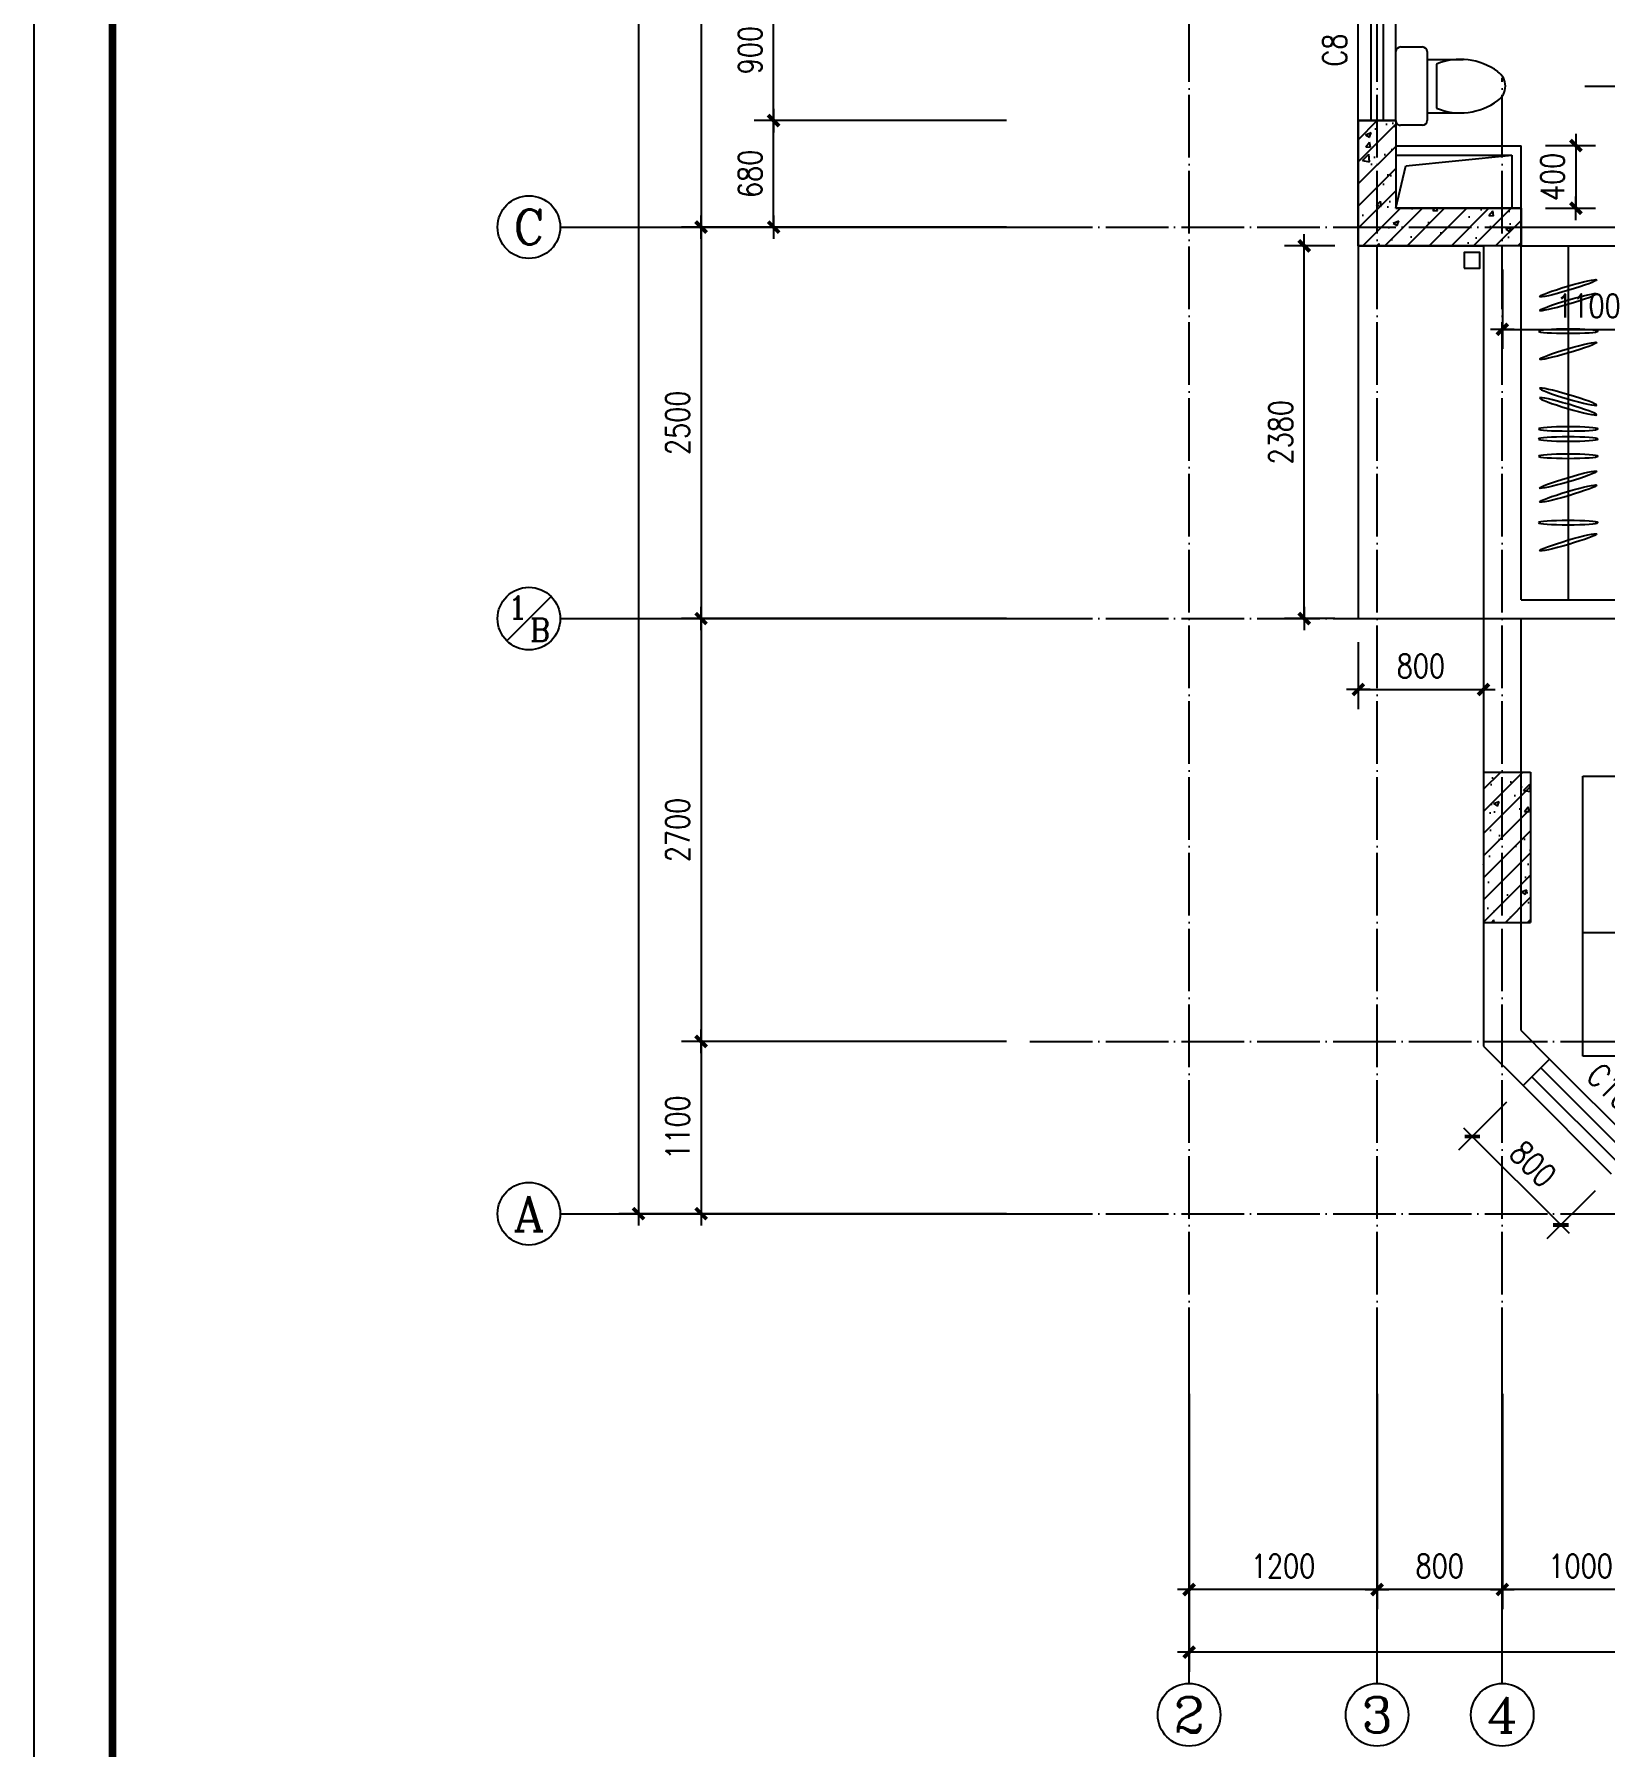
# Model space of a CAD drawing. Extents: x 12400 to 217743, y 90685 to 209848.
# Drawn here: x 110224 to 120252, y 100669 to 111604 of the extents above; entities that cross this region are included whole.
import ezdxf
from ezdxf.enums import TextEntityAlignment as Align

# ---------------------------------------------------------------- set-up
doc = ezdxf.new("R2010")
doc.units = 0
doc.header["$LTSCALE"] = 200
doc.linetypes.add('DOTE', pattern=[2.42, 2, -0.2, 0.02, -0.2])
doc.layers.get('0').update_dxf_attribs({"linetype": 'CONTINUOUS'})
doc.layers.get('DEFPOINTS').update_dxf_attribs({"linetype": 'CONTINUOUS'})
for name, color, linetype in [('AXIS', 3, 'CONTINUOUS'), ('AXIS_TEXT', 7, 'CONTINUOUS'), ('COLUMN', 4, 'CONTINUOUS'), ('DOTE', 1, 'DOTE'), ('F', 8, 'CONTINUOUS'), ('HATCH', 8, 'CONTINUOUS'), ('LVTRY', 6, 'CONTINUOUS'), ('PUB_DIM', 3, 'CONTINUOUS'), ('PUB_TITLE', 143, 'CONTINUOUS'), ('TOILET', 8, 'CONTINUOUS'), ('WALL', 4, 'CONTINUOUS'), ('WINDOW', 2, 'CONTINUOUS'), ('家具', 8, 'CONTINUOUS')]:
    doc.layers.add(name, color=color, linetype=linetype)
doc.styles.add('_SIMPLEX', font='SIMPLEX.shx', dxfattribs={"width": 0.8, "bigfont": 'hztxt.shx'})
doc.styles.add('COMPLEX', font='COMPLEX')
doc.styles.add('DIM_FONT', font='SIMPLEX', dxfattribs={"width": 0.8})
doc.styles.add('SIMPLEX', font='SIMPLEX.SHX')
doc.dimstyles.new('DIMN50', dxfattribs={"dimscale": 0.5, "dimtxt": 300, "dimasz": 1, "dimexe": 250, "dimexo": 300, "dimgap": 150, "dimtad": 1, "dimdec": 0, "dimzin": 0, "dimdsep": 46, "dimtxsty": 'DIM_FONT', "dimblk": '_DIMX', "dimblk1": 'DOTSMALL', "dimblk2": 'DOTSMALL', "dimcen": 2.5, "dimclrt": 7, "dimadec": 0, "dimazin": 0, "dimtfac": 1, "dimtdec": 0, "dimtix": 1, "dimtmove": 2, "dimatfit": 3, "dimldrblk": '_DIMX', "dimfxl": 0, "dimtolj": 1, "dimtzin": 0, "dimarcsym": 0})

# ---------------------------------------------------------------- blocks, each defined once
blk = doc.blocks.new('_DIMX')
blk.add_line((-150, 0), (150, 0))
at = {"const_width": 50}
blk.add_lwpolyline([(-70, -70), (70, 70)], dxfattribs=at)
blk = doc.blocks.new('*D1407')
at = {"layer": 'AXIS', "color": 0, "lineweight": -2}
for p, q in [((116431, 124773), (113957, 124773)), ((114082, 124772), (114082, 104073)), ((116431, 104073), (113957, 104073))]:
    blk.add_line(p, q, dxfattribs=at)
at = {"layer": 'DEFPOINTS', "color": 0}
for p in [(116581, 124773), (114082, 104073), (116581, 104073)]:
    blk.add_point(p, dxfattribs=at)
at = {"layer": 'AXIS', "color": 0, "lineweight": -2, "xscale": 0.5, "yscale": 0.5, "zscale": 0.5}
for p, rotation in [((114082, 124773), 90), ((114082, 104073), 270)]:
    blk.add_blockref('_DIMX', p, dxfattribs=dict(at, rotation=rotation))
at = {"layer": 'AXIS', "color": 7, "insert": (113932, 114423), "char_height": 150, "attachment_point": 5, "rotation": 90, "style": 'DIM_FONT'}
blk.add_mtext('\\A1;20700', dxfattribs=at)
blk = doc.blocks.new('_DOTSMALL')
at = {"color": 0, "linetype": 'ByBlock', "const_width": 0.5}
blk.add_lwpolyline([(-0.0625, 0, 1), (0.0625, 0, 1)], format="xyb", close=True, dxfattribs=at)
blk = doc.blocks.new('_AXISO')
blk.add_circle((0, 0), 0.5)
at = {"layer": 'AXIS_TEXT', "style": 'COMPLEX', "width": 1.041667}
blk.add_attdef('A', text='', height=0.56, dxfattribs=at).set_placement((-0.25, -0.28), (0.25, -0.28), align=Align.FIT)
blk = doc.blocks.new('*D1411')
at = {"layer": 'AXIS', "color": 0, "lineweight": -2}
for p, q in [((118798, 102923), (118798, 101548)), ((119598, 102923), (119598, 101548)), ((119597, 101673), (118798, 101673))]:
    blk.add_line(p, q, dxfattribs=at)
at = {"layer": 'DEFPOINTS', "color": 0}
for p in [(118798, 103073), (119598, 103073), (118798, 101673)]:
    blk.add_point(p, dxfattribs=at)
at = {"layer": 'AXIS', "color": 0, "lineweight": -2, "xscale": 0.5, "yscale": 0.5, "zscale": 0.5, "rotation": 180}
blk.add_blockref('_DIMX', (118798, 101673), dxfattribs=at)
at = {"layer": 'AXIS', "color": 0, "lineweight": -2, "xscale": 0.5, "yscale": 0.5, "zscale": 0.5}
blk.add_blockref('_DIMX', (119598, 101673), dxfattribs=at)
at = {"layer": 'AXIS', "color": 7, "insert": (119198, 101823), "char_height": 150, "attachment_point": 5, "style": 'DIM_FONT'}
blk.add_mtext('\\A1;800', dxfattribs=at)
blk = doc.blocks.new('*D1412')
at = {"layer": 'AXIS', "color": 0, "lineweight": -2}
for p, q in [((117598, 102923), (117598, 101148)), ((130498, 102923), (130498, 101148)), ((130497, 101273), (117598, 101273))]:
    blk.add_line(p, q, dxfattribs=at)
at = {"layer": 'DEFPOINTS', "color": 0}
for p in [(117598, 103073), (130498, 103073), (117598, 101273)]:
    blk.add_point(p, dxfattribs=at)
at = {"layer": 'AXIS', "color": 0, "lineweight": -2, "xscale": 0.5, "yscale": 0.5, "zscale": 0.5, "rotation": 180}
blk.add_blockref('_DIMX', (117598, 101273), dxfattribs=at)
at = {"layer": 'AXIS', "color": 0, "lineweight": -2, "xscale": 0.5, "yscale": 0.5, "zscale": 0.5}
blk.add_blockref('_DIMX', (130498, 101273), dxfattribs=at)
at = {"layer": 'AXIS', "color": 7, "insert": (124048, 101423), "char_height": 150, "attachment_point": 5, "style": 'DIM_FONT'}
blk.add_mtext('\\A1;12900', dxfattribs=at)
blk = doc.blocks.new('*D1424')
at = {"layer": 'AXIS', "color": 0, "lineweight": -2}
for p, q in [((116431, 114273), (114357, 114273)), ((114482, 114272), (114482, 110373)), ((116431, 110373), (114357, 110373))]:
    blk.add_line(p, q, dxfattribs=at)
at = {"layer": 'DEFPOINTS', "color": 0}
for p in [(116581, 114273), (114482, 110373), (116581, 110373)]:
    blk.add_point(p, dxfattribs=at)
at = {"layer": 'AXIS', "color": 0, "lineweight": -2, "xscale": 0.5, "yscale": 0.5, "zscale": 0.5}
for p, rotation in [((114482, 114273), 90), ((114482, 110373), 270)]:
    blk.add_blockref('_DIMX', p, dxfattribs=dict(at, rotation=rotation))
at = {"layer": 'AXIS', "color": 7, "insert": (114332, 112323), "char_height": 150, "attachment_point": 5, "rotation": 90, "style": 'DIM_FONT'}
blk.add_mtext('\\A1;3900', dxfattribs=at)
blk = doc.blocks.new('*D1425')
at = {"layer": 'AXIS', "color": 0, "lineweight": -2}
for p, q in [((116431, 107873), (114357, 107873)), ((114482, 107872), (114482, 105173)), ((116431, 105173), (114357, 105173))]:
    blk.add_line(p, q, dxfattribs=at)
at = {"layer": 'DEFPOINTS', "color": 0}
for p in [(116581, 107873), (114482, 105173), (116581, 105173)]:
    blk.add_point(p, dxfattribs=at)
at = {"layer": 'AXIS', "color": 0, "lineweight": -2, "xscale": 0.5, "yscale": 0.5, "zscale": 0.5}
for p, rotation in [((114482, 107873), 90), ((114482, 105173), 270)]:
    blk.add_blockref('_DIMX', p, dxfattribs=dict(at, rotation=rotation))
at = {"layer": 'AXIS', "color": 7, "insert": (114332, 106523), "char_height": 150, "attachment_point": 5, "rotation": 90, "style": 'DIM_FONT'}
blk.add_mtext('\\A1;2700', dxfattribs=at)
blk = doc.blocks.new('*D1432')
at = {"layer": 'AXIS', "color": 0, "lineweight": -2}
for p, q in [((116431, 110373), (114357, 110373)), ((114482, 110372), (114482, 107873)), ((116431, 107873), (114357, 107873))]:
    blk.add_line(p, q, dxfattribs=at)
at = {"layer": 'DEFPOINTS', "color": 0}
for p in [(116581, 110373), (114482, 107873), (116581, 107873)]:
    blk.add_point(p, dxfattribs=at)
at = {"layer": 'AXIS', "color": 0, "lineweight": -2, "xscale": 0.5, "yscale": 0.5, "zscale": 0.5}
for p, rotation in [((114482, 110373), 90), ((114482, 107873), 270)]:
    blk.add_blockref('_DIMX', p, dxfattribs=dict(at, rotation=rotation))
at = {"layer": 'AXIS', "color": 7, "insert": (114332, 109123), "char_height": 150, "attachment_point": 5, "rotation": 90, "style": 'DIM_FONT'}
blk.add_mtext('\\A1;2500', dxfattribs=at)
blk = doc.blocks.new('*D1433')
at = {"layer": 'AXIS', "color": 0, "lineweight": -2}
for p, q in [((119598, 102923), (119598, 101548)), ((120598, 102923), (120598, 101548)), ((120597, 101673), (119598, 101673))]:
    blk.add_line(p, q, dxfattribs=at)
at = {"layer": 'DEFPOINTS', "color": 0}
for p in [(119598, 103073), (120598, 103073), (119598, 101673)]:
    blk.add_point(p, dxfattribs=at)
at = {"layer": 'AXIS', "color": 0, "lineweight": -2, "xscale": 0.5, "yscale": 0.5, "zscale": 0.5, "rotation": 180}
blk.add_blockref('_DIMX', (119598, 101673), dxfattribs=at)
at = {"layer": 'AXIS', "color": 0, "lineweight": -2, "xscale": 0.5, "yscale": 0.5, "zscale": 0.5}
blk.add_blockref('_DIMX', (120598, 101673), dxfattribs=at)
at = {"layer": 'AXIS', "color": 7, "insert": (120098, 101823), "char_height": 150, "attachment_point": 5, "style": 'DIM_FONT'}
blk.add_mtext('\\A1;1000', dxfattribs=at)
blk = doc.blocks.new('*D1435')
at = {"layer": 'AXIS', "color": 0, "lineweight": -2}
for p, q in [((116431, 105173), (114357, 105173)), ((114482, 105172), (114482, 104073)), ((116431, 104073), (114357, 104073))]:
    blk.add_line(p, q, dxfattribs=at)
at = {"layer": 'DEFPOINTS', "color": 0}
for p in [(116581, 105173), (114482, 104073), (116581, 104073)]:
    blk.add_point(p, dxfattribs=at)
at = {"layer": 'AXIS', "color": 0, "lineweight": -2, "xscale": 0.5, "yscale": 0.5, "zscale": 0.5}
for p, rotation in [((114482, 105173), 90), ((114482, 104073), 270)]:
    blk.add_blockref('_DIMX', p, dxfattribs=dict(at, rotation=rotation))
at = {"layer": 'AXIS', "color": 7, "insert": (114332, 104623), "char_height": 150, "attachment_point": 5, "rotation": 90, "style": 'DIM_FONT'}
blk.add_mtext('\\A1;1100', dxfattribs=at)
blk = doc.blocks.new('*D1437')
at = {"layer": 'AXIS', "color": 0, "lineweight": -2}
for p, q in [((117598, 102923), (117598, 101548)), ((118798, 102923), (118798, 101548)), ((118797, 101673), (117598, 101673))]:
    blk.add_line(p, q, dxfattribs=at)
at = {"layer": 'DEFPOINTS', "color": 0}
for p in [(117598, 103073), (118798, 103073), (117598, 101673)]:
    blk.add_point(p, dxfattribs=at)
at = {"layer": 'AXIS', "color": 0, "lineweight": -2, "xscale": 0.5, "yscale": 0.5, "zscale": 0.5, "rotation": 180}
blk.add_blockref('_DIMX', (117598, 101673), dxfattribs=at)
at = {"layer": 'AXIS', "color": 0, "lineweight": -2, "xscale": 0.5, "yscale": 0.5, "zscale": 0.5}
blk.add_blockref('_DIMX', (118798, 101673), dxfattribs=at)
at = {"layer": 'AXIS', "color": 7, "insert": (118198, 101823), "char_height": 150, "attachment_point": 5, "style": 'DIM_FONT'}
blk.add_mtext('\\A1;1200', dxfattribs=at)
blk = doc.blocks.new('A$C570242E4')
at = {"layer": 'F', "color": 8}
for p, q in [((349, 2297), (349, 1972)), ((367, 2297), (367, 1972)), ((773, 2324), (376, 2324)), ((773, 2306), (376, 2306)), ((621, 2356), (529, 2356)), ((620, 2346), (529, 2346)), ((620, 2334), (529, 2334)), ((575, 2324), (575, 2367)), ((782, 1972), (782, 2297)), ((800, 1972), (800, 2297)), ((1252, 2297), (1252, 1972)), ((1270, 2297), (1270, 1972)), ((1676, 2324), (1279, 2324)), ((1676, 2306), (1279, 2306)), ((1524, 2356), (1432, 2356)), ((1523, 2346), (1432, 2346)), ((1523, 2334), (1432, 2334)), ((1478, 2324), (1478, 2367)), ((1685, 1972), (1685, 2297)), ((1704, 1972), (1704, 2297)), ((284, 2249), (284, 1978)), ((320, 2258), (293, 2258)), ((329, 1978), (329, 2249)), ((329, 2246), (348, 2223)), ((820, 2246), (801, 2223)), ((820, 1978), (820, 2249)), ((829, 2258), (856, 2258)), ((865, 2249), (865, 1978)), ((1187, 2249), (1187, 1978)), ((1223, 2258), (1196, 2258)), ((1232, 1978), (1232, 2249)), ((1232, 2246), (1251, 2223)), ((1723, 2246), (1704, 2223)), ((1723, 1978), (1723, 2249)), ((1732, 2258), (1759, 2258)), ((1768, 2249), (1768, 1978)), ((293, 1969), (320, 1969)), ((329, 1980), (348, 2012)), ((820, 1980), (801, 2012)), ((856, 1969), (829, 1969)), ((1196, 1969), (1223, 1969)), ((1232, 1980), (1251, 2012)), ((1723, 1980), (1704, 2012)), ((1759, 1969), (1732, 1969)), ((376, 1963), (773, 1963)), ((376, 1945), (773, 1945)), ((1279, 1963), (1676, 1963)), ((1279, 1945), (1676, 1945)), ((0, 21), (0, 1809)), ((0, 1809), (2000, 1809)), ((2000, 1809), (2000, 809)), ((491, 809), (0, 809)), ((2000, 809), (491, 809)), ((491, 809), (491, 21)), ((491, 21), (0, 21))]:
    blk.add_line(p, q, dxfattribs=at)
at = {"layer": 'F', "color": 8, "linetype": 'Continuous'}
for p, q in [((892, 575), (897, 584)), ((897, 584), (909, 592)), ((909, 592), (929, 600)), ((929, 600), (957, 607)), ((957, 607), (991, 613)), ((991, 613), (1030, 618)), ((1030, 618), (1073, 622)), ((1073, 622), (1120, 624)), ((1120, 624), (1167, 625)), ((1167, 625), (1215, 624)), ((1215, 624), (1262, 622)), ((1262, 622), (1305, 618)), ((1305, 618), (1344, 613)), ((1344, 613), (1378, 607)), ((1378, 607), (1406, 600)), ((1406, 600), (1378, 607)), ((1406, 600), (1426, 592)), ((1426, 592), (1406, 600)), ((1426, 592), (1438, 584)), ((1438, 584), (1442, 575)), ((856, 147), (845, 481)), ((1490, 485), (1479, 147)), ((897, 83), (892, 100)), ((909, 66), (897, 83)), ((929, 50), (909, 66)), ((957, 36), (929, 50)), ((991, 23), (957, 36)), ((1030, 13), (991, 23)), ((1073, 6), (1030, 13)), ((1120, 2), (1073, 6)), ((1167, 0), (1120, 2)), ((1215, 2), (1167, 0)), ((1262, 6), (1215, 2)), ((1305, 13), (1262, 6)), ((1344, 23), (1305, 13)), ((1378, 36), (1344, 23)), ((1406, 50), (1378, 36)), ((1426, 66), (1406, 50)), ((1438, 83), (1426, 66)), ((1442, 100), (1438, 83))]:
    blk.add_line(p, q, dxfattribs=at)
at = {"layer": 'F', "color": 8}
for centre, radius, start, end in [((577, 1931), 480, 66.5531, 114.9844), ((1480, 1931), 480, 66.5531, 114.9844), ((376, 2297), 27.1, 90, 180), ((376, 2297), 9.04, 90, 180), ((396, 2359), 22.7, 162.1953, 282.3742), ((579, 1857), 512, 70.4914, 110.3763), ((749, 2361), 21.7, 271.9354, 27.5327), ((773, 2297), 27.1, 0, 90), ((773, 2297), 9.04, 0, 90), ((1279, 2297), 27.1, 90, 180), ((1279, 2297), 9.04, 90, 180), ((1299, 2359), 22.7, 162.1953, 282.3742), ((1482, 1857), 512, 70.4914, 110.3763), ((1652, 2361), 21.7, 271.9354, 27.5327), ((1676, 2297), 27.1, 0, 90), ((1676, 2297), 9.04, 0, 90), ((293, 2249), 9.04, 90, 180), ((320, 2249), 9.04, 0, 90), ((829, 2249), 9.04, 90, 180), ((856, 2249), 9.04, 0, 90), ((1196, 2249), 9.04, 90, 180), ((1223, 2249), 9.04, 0, 90), ((1732, 2249), 9.04, 90, 180), ((1759, 2249), 9.04, 0, 90), ((293, 1978), 9.04, 180, 270), ((320, 1978), 9.04, 270, 360), ((376, 1972), 27.1, 180, 270), ((376, 1972), 9.04, 180, 270), ((773, 1972), 9.04, 270, 360), ((773, 1972), 27.1, 270, 360), ((829, 1978), 9.04, 180, 270), ((856, 1978), 9.04, 270, 360), ((1196, 1978), 9.04, 180, 270), ((1223, 1978), 9.04, 270, 360), ((1279, 1972), 27.1, 180, 270), ((1279, 1972), 9.04, 180, 270), ((1676, 1972), 9.04, 270, 0), ((1676, 1972), 27.1, 270, 0), ((1732, 1978), 9.04, 180, 270), ((1759, 1978), 9.04, 270, 360), ((-112, 345), 1030, 346.2775, 11.4144), ((2447, 345), 1030, 168.5856, 193.7225)]:
    blk.add_arc(centre, radius, start, end, dxfattribs=at)
at = {"layer": 'F', "color": 8, "linetype": 'Continuous'}
for centre, radius, start, end in [((910, 485), 64.9, 100.9089, 183.686), ((-195, 337), 1113, 10.9415, 12.3195), ((2530, 337), 1113, 167.6805, 169.0585), ((1425, 485), 64.9, 0.0699, 79.0911), ((897, 141), 41.7, 172.7634, 263.3466), ((1008, 105), 115, 124.444, 182.4245), ((1167, 1200), 1025, 257.3196, 282.6804), ((1327, 105), 115, 357.5755, 55.556), ((1438, 141), 41.7, 276.6534, 7.2366)]:
    blk.add_arc(centre, radius, start, end, dxfattribs=at)
blk = doc.blocks.new('_WBLK')
for p, q in [((-0.5, 0.5), (0.5, 0.5)), ((0.5, 0.167), (-0.5, 0.167)), ((0.5, -0.167), (-0.5, -0.167)), ((-0.5, -0.5), (0.5, -0.5))]:
    blk.add_line(p, q)
at = {"style": 'SIMPLEX', "flags": 9}
blk.add_attdef('A', text='', height=1, dxfattribs=at).set_placement((0, 1.5), align=Align.MIDDLE)
blk = doc.blocks.new('M_E24TTP')
at = {"layer": 'TOILET', "color": 7}
for p, q in [((-170, 200), (-170, 430)), ((170, 200), (170, 430)), ((-140, 260), (140, 260)), ((-250, 30), (-250, 170)), ((-220, 200), (220, 200)), ((250, 170), (250, 30)), ((220, 0), (-220, 0))]:
    blk.add_line(p, q, dxfattribs=at)
for centre, radius, start, end in [((0, 590), 110, 33.4509, 146.5491), ((227, 413), 398, 143.3619, 202.5495), ((-227, 413), 398, 337.4505, 36.6381), ((-220, 170), 30, 90, 180), ((220, 170), 30, 0, 90), ((-220, 30), 30, 180, 270), ((220, 30), 30, 270, 0)]:
    blk.add_arc(centre, radius, start, end, dxfattribs=at)
at = {"style": 'DIM_FONT', "width": 0.8, "flags": 9}
for tag in ['XSIZE', 'YSIZE']:
    blk.add_attdef(tag, (0, 0), '', height=0.5, dxfattribs=at)
blk = doc.blocks.new('*D1616')
at = {"layer": 'DEFPOINTS', "color": 0}
for p in [(119730, 104891), (119406, 104566), (120296, 104325)]:
    blk.add_point(p, dxfattribs=at)
at = {"layer": 'PUB_DIM', "color": 0, "lineweight": -2}
for p, q in [((119624, 104785), (119317, 104478)), ((119971, 104001), (119406, 104566)), ((120190, 104219), (119883, 103912))]:
    blk.add_line(p, q, dxfattribs=at)
at = {"layer": 'PUB_DIM', "color": 0, "lineweight": -2, "xscale": 0.5, "yscale": 0.5, "zscale": 0.5}
for p, rotation in [((119406, 104566), 134.9999999999985), ((119971, 104001), 314.9999999999985)]:
    blk.add_blockref('_DIMX', p, dxfattribs=dict(at, rotation=rotation))
at = {"layer": 'PUB_DIM', "color": 7, "insert": (119794, 104390), "char_height": 150, "attachment_point": 5, "rotation": 315, "style": 'DIM_FONT'}
blk.add_mtext('\\A1;800', dxfattribs=at)
blk = doc.blocks.new('*D1618')
at = {"layer": 'AXIS', "color": 0, "lineweight": -2}
for p, q in [((116431, 111053), (114820, 111053)), ((114945, 110373), (114945, 111052)), ((116431, 110373), (114820, 110373))]:
    blk.add_line(p, q, dxfattribs=at)
at = {"layer": 'DEFPOINTS', "color": 0}
for p in [(114945, 111053), (116581, 111053), (116581, 110373)]:
    blk.add_point(p, dxfattribs=at)
at = {"layer": 'AXIS', "color": 0, "lineweight": -2, "xscale": 0.5, "yscale": 0.5, "zscale": 0.5}
for p, rotation in [((114945, 111053), 90), ((114945, 110373), 270)]:
    blk.add_blockref('_DIMX', p, dxfattribs=dict(at, rotation=rotation))
at = {"layer": 'AXIS', "color": 7, "insert": (114795, 110713), "char_height": 150, "attachment_point": 5, "rotation": 90, "style": 'DIM_FONT'}
blk.add_mtext('\\A1;680', dxfattribs=at)
blk = doc.blocks.new('*D1619')
at = {"layer": 'AXIS', "color": 0, "lineweight": -2}
for p, q in [((116431, 111953), (114820, 111953)), ((114945, 111053), (114945, 111952)), ((116431, 111053), (114820, 111053))]:
    blk.add_line(p, q, dxfattribs=at)
at = {"layer": 'DEFPOINTS', "color": 0}
for p in [(114945, 111953), (116581, 111953), (116581, 111053)]:
    blk.add_point(p, dxfattribs=at)
at = {"layer": 'AXIS', "color": 0, "lineweight": -2, "xscale": 0.5, "yscale": 0.5, "zscale": 0.5}
for p, rotation in [((114945, 111953), 90), ((114945, 111053), 270)]:
    blk.add_blockref('_DIMX', p, dxfattribs=dict(at, rotation=rotation))
at = {"layer": 'AXIS', "color": 7, "insert": (114795, 111503), "char_height": 150, "attachment_point": 5, "rotation": 90, "style": 'DIM_FONT'}
blk.add_mtext('\\A1;900', dxfattribs=at)
blk = doc.blocks.new('*D1786')
at = {"layer": 'DEFPOINTS', "color": 0}
for p in [(119598, 110253), (120698, 110253), (120698, 109720)]:
    blk.add_point(p, dxfattribs=at)
at = {"layer": 'PUB_DIM', "color": 0, "lineweight": -2}
for p, q in [((119598, 110103), (119598, 109595)), ((120698, 110103), (120698, 109595)), ((119598, 109720), (120697, 109720))]:
    blk.add_line(p, q, dxfattribs=at)
at = {"layer": 'PUB_DIM', "color": 0, "lineweight": -2, "xscale": 0.5, "yscale": 0.5, "zscale": 0.5, "rotation": 180}
blk.add_blockref('_DIMX', (119598, 109720), dxfattribs=at)
at = {"layer": 'PUB_DIM', "color": 0, "lineweight": -2, "xscale": 0.5, "yscale": 0.5, "zscale": 0.5}
blk.add_blockref('_DIMX', (120698, 109720), dxfattribs=at)
at = {"layer": 'PUB_DIM', "color": 7, "insert": (120148, 109870), "char_height": 150, "attachment_point": 5, "style": 'DIM_FONT'}
blk.add_mtext('\\A1;1100', dxfattribs=at)
blk = doc.blocks.new('*D1810')
at = {"layer": 'DEFPOINTS', "color": 0}
for p in [(119724, 110893), (119724, 110493), (120068, 110493)]:
    blk.add_point(p, dxfattribs=at)
at = {"layer": 'PUB_DIM', "color": 0, "lineweight": -2}
for p, q in [((119874, 110893), (120193, 110893)), ((120068, 110893), (120068, 110894)), ((120068, 110893), (120068, 110493)), ((119874, 110493), (120193, 110493)), ((120068, 110492), (120068, 110492))]:
    blk.add_line(p, q, dxfattribs=at)
at = {"layer": 'PUB_DIM', "color": 0, "lineweight": -2, "xscale": 0.5, "yscale": 0.5, "zscale": 0.5}
for p, rotation in [((120068, 110893), 270), ((120068, 110493), 90)]:
    blk.add_blockref('_DIMX', p, dxfattribs=dict(at, rotation=rotation))
at = {"layer": 'PUB_DIM', "color": 7, "insert": (119918, 110693), "char_height": 150, "attachment_point": 5, "rotation": 90, "style": 'DIM_FONT'}
blk.add_mtext('\\A1;400', dxfattribs=at)
blk = doc.blocks.new('*D1812')
at = {"layer": 'DEFPOINTS', "color": 0}
for p in [(120213, 112773), (119974, 111273), (120458, 111273)]:
    blk.add_point(p, dxfattribs=at)
at = {"layer": 'PUB_DIM', "color": 0, "lineweight": -2}
for p, q in [((120363, 112773), (120583, 112773)), ((120458, 112772), (120458, 111274)), ((120124, 111273), (120583, 111273))]:
    blk.add_line(p, q, dxfattribs=at)
at = {"layer": 'PUB_DIM', "color": 0, "lineweight": -2, "xscale": 0.5, "yscale": 0.5, "zscale": 0.5}
for p, rotation in [((120458, 112773), 90), ((120458, 111273), 270)]:
    blk.add_blockref('_DIMX', p, dxfattribs=dict(at, rotation=rotation))
at = {"layer": 'PUB_DIM', "color": 7, "insert": (120308, 112023), "char_height": 150, "attachment_point": 5, "rotation": 90, "style": 'DIM_FONT'}
blk.add_mtext('\\A1;1500', dxfattribs=at)
blk = doc.blocks.new('_AXIST')
blk.add_line((-0.354, -0.354), (0.354, 0.354))
at = {"layer": 'AXIS_TEXT', "style": 'COMPLEX', "width": 1.041667}
for p, p2 in [((-0.343, -0.002), (-0.017, -0.002)), ((0.017, -0.362), (0.343, -0.362))]:
    blk.add_attdef('A', text='', height=0.364, dxfattribs=at).set_placement(p, p2, align=Align.FIT)
blk = doc.blocks.new('*D1952')
at = {"layer": 'DEFPOINTS', "color": 0}
for p in [(118678, 107873), (119478, 107873), (119478, 107420)]:
    blk.add_point(p, dxfattribs=at)
at = {"layer": 'PUB_DIM', "color": 0, "lineweight": -2}
for p, q in [((118678, 107723), (118678, 107295)), ((119478, 107723), (119478, 107295)), ((118678, 107420), (119477, 107420))]:
    blk.add_line(p, q, dxfattribs=at)
at = {"layer": 'PUB_DIM', "color": 0, "lineweight": -2, "xscale": 0.5, "yscale": 0.5, "zscale": 0.5, "rotation": 180}
blk.add_blockref('_DIMX', (118678, 107420), dxfattribs=at)
at = {"layer": 'PUB_DIM', "color": 0, "lineweight": -2, "xscale": 0.5, "yscale": 0.5, "zscale": 0.5}
blk.add_blockref('_DIMX', (119478, 107420), dxfattribs=at)
at = {"layer": 'PUB_DIM', "color": 7, "insert": (119078, 107570), "char_height": 150, "attachment_point": 5, "style": 'DIM_FONT'}
blk.add_mtext('\\A1;800', dxfattribs=at)
blk = doc.blocks.new('*D1953')
at = {"layer": 'DEFPOINTS', "color": 0}
for p in [(118333, 110253), (118678, 110253), (118678, 107873)]:
    blk.add_point(p, dxfattribs=at)
at = {"layer": 'PUB_DIM', "color": 0, "lineweight": -2}
for p, q in [((118528, 110253), (118208, 110253)), ((118333, 107873), (118333, 110252)), ((118528, 107873), (118208, 107873))]:
    blk.add_line(p, q, dxfattribs=at)
at = {"layer": 'PUB_DIM', "color": 0, "lineweight": -2, "xscale": 0.5, "yscale": 0.5, "zscale": 0.5}
for p, rotation in [((118333, 110253), 90), ((118333, 107873), 270)]:
    blk.add_blockref('_DIMX', p, dxfattribs=dict(at, rotation=rotation))
at = {"layer": 'PUB_DIM', "color": 7, "insert": (118183, 109063), "char_height": 150, "attachment_point": 5, "rotation": 90, "style": 'DIM_FONT'}
blk.add_mtext('\\A1;2380', dxfattribs=at)

msp = doc.modelspace()

# ---------------------------------------------------------------- hatches: boundary and pattern name
at = {"layer": 'HATCH'}
h = msp.add_hatch(dxfattribs=at)
h.set_pattern_fill('AN31C', color=256, scale=500, style=0)
h.set_pattern_definition([(45, (150348.64, 50395.18), (-70.71068, 70.71068), []), (50, (150348.64, 50395.18), (358.6301, -31.3761), [37.5, -412.5]), (355, (150348.64, 50395.18), (-69.3757, 376.096), [30, -330]), (100.4514, (150378.53, 50392.57), (289.2547, 344.7198), [31.87, -350.571]), (46.1842, (150348.64, 50495.2), (533.6205, -82.7595), [56.25, -618.75]), (96.6356, (150393.1, 50488.3), (467.3314, 487.059), [47.805, -525.8565]), (351.1842, (150348.64, 50495.2), (467.331, 487.0593), [45, -495]), (21, (150398.64, 50470.18), (298.4535, -201.3094), [37.5, -412.5]), (326, (150398.64, 50470.18), (121.6577, 362.575), [30, -330]), (71.4514, (150423.5, 50453.4), (420.1113, 161.2652), [31.87, -350.571]), (37.5, (150348.64, 50395.18), (6.07993, 166.44693), [0, -326, 0, -335, 0, -331.25]), (7.5, (150348.64, 50395.18), (131.53477, 197.20586), [0, -191, 0, -318.5, 0, -126.25]), (327.5, (150237.14, 50395.18), (266.91122, -11.27744), [0, -125, 0, -390, 0, -517.5]), (317.5, (150187.14, 50395.18), (291.5931, 50.0525), [0, -162.5, 0, -259, 0, -367.5])])
h.paths.add_polyline_path([(119717.795, 110252.868), (119717.795, 110492.868), (118917.795, 110492.868), (118917.795, 111052.868), (118677.795, 111052.868), (118677.795, 110252.868)])
h = msp.add_hatch(dxfattribs=at)
h.set_pattern_fill('AN31C', color=256, scale=500, style=0)
h.set_pattern_definition([(45, (178485.24, -10986.48), (-70.71068, 70.71068), []), (50, (178485.24, -10986.48), (358.6301, -31.3761), [37.5, -412.5]), (355, (178485.24, -10986.48), (-69.3757, 376.0961), [30, -330]), (100.4514, (178515.12, -10989.1), (289.2547, 344.7198), [31.8701, -350.5711]), (46.1842, (178485.24, -10886.48), (533.6205, -82.7595), [56.25, -618.75]), (96.6356, (178529.7, -10893.37), (467.3314, 487.059), [47.8051, -525.8565]), (351.1842, (178485.24, -10886.5), (467.331, 487.0593), [45, -495]), (21, (178535.24, -10911.48), (298.4535, -201.30945), [37.5, -412.5]), (326, (178535.24, -10911.48), (121.6577, 362.575), [30, -330]), (71.4514, (178560.1, -10928.25), (420.1113, 161.26525), [31.8701, -350.5711]), (37.5, (178485.24, -10986.48), (6.07993, 166.44693), [0, -326, 0, -335, 0, -331.25]), (7.5, (178485.24, -10986.48), (131.53477, 197.20586), [0, -191, 0, -318.5, 0, -126.25]), (327.5, (178373.74, -10986.48), (266.91122, -11.27744), [0, -125, 0, -390, 0, -517.5]), (317.5, (178323.74, -10986.48), (291.5931, 50.0525), [0, -162.5, 0, -259, 0, -367.5])])
h.paths.add_polyline_path([(119778.295, 106892.868), (119478.295, 106892.868), (119478.295, 105932.904), (119778.295, 105932.904)])

# ---------------------------------------------------------------- linework, layer by layer
for p, q in [((118981.82, 110764.741), (119657.795, 110832.868)), ((118917.795, 110492.868), (118981.82, 110764.741))]:
    msp.add_line(p, q)
msp.add_lwpolyline([(118677.795, 110252.868), (118677.795, 107872.868), (119477.795, 107872.868)])
at = {"layer": 'AXIS'}
for p, q in [((113582.291, 110372.868), (116581.355, 110372.868)), ((113582.291, 107872.868), (116581.355, 107872.868)), ((113582.291, 104072.868), (116581.355, 104072.868)), ((117597.795, 101072.868), (117597.795, 103072.868)), ((118797.795, 101072.868), (118797.795, 103072.868)), ((119597.795, 101072.868), (119597.795, 103072.868))]:
    msp.add_line(p, q, dxfattribs=at)
at = {"layer": 'COLUMN'}
for p, q in [((118678.295, 110252.868), (118678.295, 111052.868)), ((118678.295, 111052.868), (118918.295, 111052.868)), ((118918.295, 111052.868), (118918.295, 110492.868)), ((118918.295, 110492.868), (119718.116, 110492.868)), ((119718.116, 110492.868), (119718.116, 110252.868)), ((119718.116, 110252.868), (118678.295, 110252.868)), ((119478.295, 106892.868), (119478.295, 105932.904)), ((119478.295, 106892.868), (119778.295, 106892.868)), ((119778.295, 106892.868), (119778.295, 105932.904)), ((119478.295, 105932.904), (119778.295, 105932.904))]:
    msp.add_line(p, q, dxfattribs=at)
at = {"layer": 'DOTE'}
for p, q in [((117597.795, 103072.868), (117597.795, 125772.868)), ((118797.795, 103072.868), (118797.795, 115440.847)), ((119597.795, 103072.868), (119597.795, 111325.601)), ((116581.355, 110372.868), (123262.756, 110372.868)), ((116581.355, 107872.868), (131497.795, 107872.868)), ((116581.355, 105172.868), (120454.301, 105172.868)), ((116581.355, 104072.868), (131497.795, 104072.868))]:
    msp.add_line(p, q, dxfattribs=at)
at = {"layer": 'LVTRY'}
msp.add_lwpolyline([(119354.244, 110110.154), (119454.244, 110110.154), (119454.244, 110210.154), (119354.244, 110210.154)], close=True, dxfattribs=at)
at = {"layer": 'PUB_TITLE'}
msp.add_lwpolyline([(110224.074, 90975.193), (110224.074, 133025.193), (139924.074, 133025.193), (139924.074, 90975.193)], close=True, dxfattribs=at)
at = {"layer": 'PUB_TITLE', "const_width": 50}
msp.add_lwpolyline([(110724.074, 91475.193), (139424.074, 91475.193), (139424.074, 131775.193), (110724.074, 131775.193)], close=True, dxfattribs=at)
at = {"layer": 'WALL'}
for p, q in [((118677.795, 111052.868), (118677.795, 110252.868)), ((118917.795, 111052.868), (118677.795, 111052.868)), ((118917.795, 111052.868), (118917.795, 110492.868)), ((118917.795, 110892.868), (119717.795, 110892.868)), ((119717.795, 107992.868), (119717.795, 110892.868)), ((118917.795, 110832.868), (119657.795, 110832.868)), ((119657.795, 110832.868), (119657.795, 110492.868)), ((119717.795, 110492.868), (118917.795, 110492.868)), ((119717.795, 110372.868), (120697.795, 110372.868)), ((118677.795, 110252.868), (119477.795, 110252.868)), ((119477.795, 110252.868), (119477.795, 105143.162)), ((119717.795, 110252.868), (120697.795, 110252.868)), ((119717.795, 107992.868), (122437.795, 107992.868)), ((119717.795, 107872.868), (122577.795, 107872.868)), ((119717.795, 105242.573), (119717.795, 107872.868)), ((119717.795, 105242.573), (119899.805, 105060.563)), ((119477.795, 105143.162), (119730.099, 104890.857)), ((119730.099, 104890.857), (119899.805, 105060.563))]:
    msp.add_line(p, q, dxfattribs=at)
at = {"layer": '家具', "color": 8}
msp.add_line((120017.795, 110252.868), (120017.795, 107992.868), dxfattribs=at)
at = {"layer": '家具'}
for centre in [(120017.795, 109982.232), (120017.795, 109893.379), (120017.795, 109582.391), (120017.795, 108759.739), (120017.795, 108670.885), (120017.795, 108359.898)]:
    msp.add_ellipse(centre, major_axis=(-182.276, -53.713), ratio=0.071708785, dxfattribs=at)
at = {"layer": '家具', "extrusion": (0, 0, -1)}
for centre, major_axis in [((120017.795, 109708.183), (-190.025, 0)), ((120017.795, 109289.712), (-182.276, 53.713)), ((120017.795, 109228.163), (-182.276, 53.713)), ((120017.795, 109084.3), (-190.025, 0)), ((120017.795, 109019.331), (-190.025, 0)), ((120017.795, 108909.909), (-190.025, 0)), ((120017.795, 108485.69), (-190.025, 0))]:
    msp.add_ellipse(centre, major_axis=major_axis, ratio=0.071708785, dxfattribs=at)

# ---------------------------------------------------------------- block references
at = {"layer": 'AXIS'}
ref = msp.add_blockref('_AXISO', (113382.291, 110372.868), dxfattribs=dict(at, xscale=400, yscale=400, zscale=400))
ref.add_attrib('A', 'C', dxfattribs={"layer": 'AXIS_TEXT', "height": 224, "style": 'COMPLEX', "width": 1.25}).set_placement((113282.291, 110260.868), (113482.291, 110260.868), align=Align.FIT)
at = {"layer": 'AXIS', "xscale": 400, "yscale": 400, "zscale": 400}
msp.add_blockref('_AXISO', (113382.291, 107872.868), dxfattribs=at)
at = {"layer": 'AXIS'}
ref = msp.add_blockref('_AXIST', (113382.291, 107872.868), dxfattribs=dict(at, xscale=400, yscale=400, zscale=400))
ref.add_attrib('A', '1', dxfattribs={"layer": 'AXIS_TEXT', "height": 145.6, "style": 'COMPLEX', "width": 2.083333}).set_placement((113245.291, 107872.068), (113375.291, 107872.068), align=Align.FIT)
ref.add_attrib('A', 'B', dxfattribs={"layer": 'AXIS_TEXT', "height": 145.6, "style": 'COMPLEX', "width": 1.102941}).set_placement((113389.291, 107728.068), (113519.291, 107728.068), align=Align.FIT)
at = {"layer": 'AXIS', "xscale": 400, "yscale": 400, "zscale": 400}
msp.add_blockref('_AXISO', (113382.291, 104072.868), dxfattribs=at).add_auto_attribs({'A': 'A'})
at = {"layer": 'AXIS'}
ref = msp.add_blockref('_AXISO', (117597.795, 100872.868), dxfattribs=dict(at, xscale=400, yscale=400, zscale=400))
ref.add_attrib('A', '2', dxfattribs={"layer": 'AXIS_TEXT', "height": 224, "style": 'COMPLEX', "width": 1.339286}).set_placement((117497.795, 100760.868), (117697.795, 100760.868), align=Align.FIT)
ref = msp.add_blockref('_AXISO', (118797.795, 100872.868), dxfattribs=dict(at, xscale=400, yscale=400, zscale=400))
ref.add_attrib('A', '3', dxfattribs={"layer": 'AXIS_TEXT', "height": 224, "style": 'COMPLEX', "width": 1.339286}).set_placement((118697.795, 100760.868), (118897.795, 100760.868), align=Align.FIT)
ref = msp.add_blockref('_AXISO', (119597.795, 100872.868), dxfattribs=dict(at, xscale=400, yscale=400, zscale=400))
ref.add_attrib('A', '4', dxfattribs={"layer": 'AXIS_TEXT', "height": 224, "style": 'COMPLEX', "width": 1.171875}).set_placement((119497.795, 100760.868), (119697.795, 100760.868), align=Align.FIT)
at = {"layer": 'LVTRY', "rotation": 270}
msp.add_blockref('M_E24TTP', (118917.795, 111273.19), dxfattribs=at)
at = {"layer": 'WINDOW'}
ref = msp.add_blockref('_WBLK', (118797.795, 111502.868), dxfattribs=dict(at, xscale=900, yscale=240.0000000000145, zscale=900, rotation=90))
ref.add_attrib('A', 'C8', dxfattribs={"layer": '0', "height": 150, "rotation": 90, "style": '_SIMPLEX', "width": 0.8, "flags": 8}).set_placement((118527.795, 111502.868), align=Align.MIDDLE)
ref = msp.add_blockref('_WBLK', (120097.795, 104692.868), dxfattribs=dict(at, xscale=800, yscale=239.9999999999955, zscale=800, rotation=135))
ref.add_attrib('A', 'C10', dxfattribs={"layer": '0', "height": 150, "rotation": 315, "style": '_SIMPLEX', "width": 0.8, "flags": 8}).set_placement((120288.714, 104883.786), align=Align.MIDDLE)
at = {"layer": '家具', "color": 8}
msp.add_blockref('A$C570242E4', (120112.686, 105057.963), dxfattribs=at)

# ---------------------------------------------------------------- dimensions: what is measured, and where the dimension line sits
at = {"layer": 'AXIS'}
for p1, p2, distance, picture, middle in [((116581.355, 124772.868), (116581.355, 104072.868), -2499.064, '*D1407', (113932.291, 114422.868)), ((116580.905, 111052.892), (116580.905, 111952.892), 1636.029, '*D1619', (114794.876, 111502.892)), ((116580.905, 110372.892), (116580.905, 111052.892), 1636.029, '*D1618', (114794.876, 110712.892)), ((130497.795, 103072.868), (117597.795, 103072.868), 1800, '*D1412', (124047.795, 101422.868))]:
    dim = msp.add_aligned_dim(p1=p1, p2=p2, distance=distance, dimstyle='DIMN50', dxfattribs=at)
    dim.commit()
    dim.dimension.update_dxf_attribs({"geometry": picture, "text_midpoint": middle})
for base, p1, p2, picture, middle in [((114482.291, 110372.868), (116581.355, 114272.868), (116581.355, 110372.868), '*D1424', (114332.291, 112322.868)), ((114482.291, 107872.868), (116581.355, 110372.868), (116581.355, 107872.868), '*D1432', (114332.291, 109122.868)), ((114482.291, 105172.868), (116581.355, 107872.868), (116581.355, 105172.868), '*D1425', (114332.291, 106522.868)), ((114482.291, 104072.868), (116581.355, 105172.868), (116581.355, 104072.868), '*D1435', (114332.291, 104622.868))]:
    dim = msp.add_linear_dim(base=base, p1=p1, p2=p2, angle=90, dimstyle='DIMN50', dxfattribs=at)
    dim.commit()
    dim.dimension.update_dxf_attribs({"geometry": picture, "text_midpoint": middle})
for base, p1, p2, picture, middle in [((117597.795, 101672.868), (118797.795, 103072.868), (117597.795, 103072.868), '*D1437', (118197.795, 101822.868)), ((118797.795, 101672.868), (119597.795, 103072.868), (118797.795, 103072.868), '*D1411', (119197.795, 101822.868)), ((119597.795, 101672.868), (120597.795, 103072.868), (119597.795, 103072.868), '*D1433', (120097.795, 101822.868))]:
    dim = msp.add_linear_dim(base=base, p1=p1, p2=p2, dimstyle='DIMN50', dxfattribs=at)
    dim.commit()
    dim.dimension.update_dxf_attribs({"geometry": picture, "text_midpoint": middle})
at = {"layer": 'PUB_DIM'}
for base, p1, p2, picture, middle in [((120457.739, 111273.19), (120212.576, 112772.868), (119973.898, 111273.19), '*D1812', (120307.739, 112023.029)), ((120067.727, 110492.868), (119723.991, 110892.868), (119723.991, 110492.868), '*D1810', (119917.727, 110692.868)), ((118333.279, 110252.868), (118677.795, 107872.868), (118677.795, 110252.868), '*D1953', (118183.279, 109062.868))]:
    dim = msp.add_linear_dim(base=base, p1=p1, p2=p2, angle=90, dimstyle='DIMN50', dxfattribs=at)
    dim.commit()
    dim.dimension.update_dxf_attribs({"geometry": picture, "text_midpoint": middle})
for p1, p2, distance, picture, middle in [((119597.784, 110252.868), (120697.784, 110252.868), -532.407, '*D1786', (120147.784, 109870.46)), ((120295.795, 104325.161), (119730.11, 104890.847), 458.959, '*D1616', (119794.485, 104389.537))]:
    dim = msp.add_aligned_dim(p1=p1, p2=p2, distance=distance, dimstyle='DIMN50', dxfattribs=at)
    dim.commit()
    dim.dimension.update_dxf_attribs({"geometry": picture, "text_midpoint": middle})
dim = msp.add_linear_dim(base=(119477.795, 107419.933), p1=(118677.795, 107872.868), p2=(119477.795, 107872.868), dimstyle='DIMN50', dxfattribs=at)
dim.commit()
dim.dimension.update_dxf_attribs({"geometry": '*D1952', "text_midpoint": (119077.795, 107569.933)})

doc.saveas('drawing.dxf')
